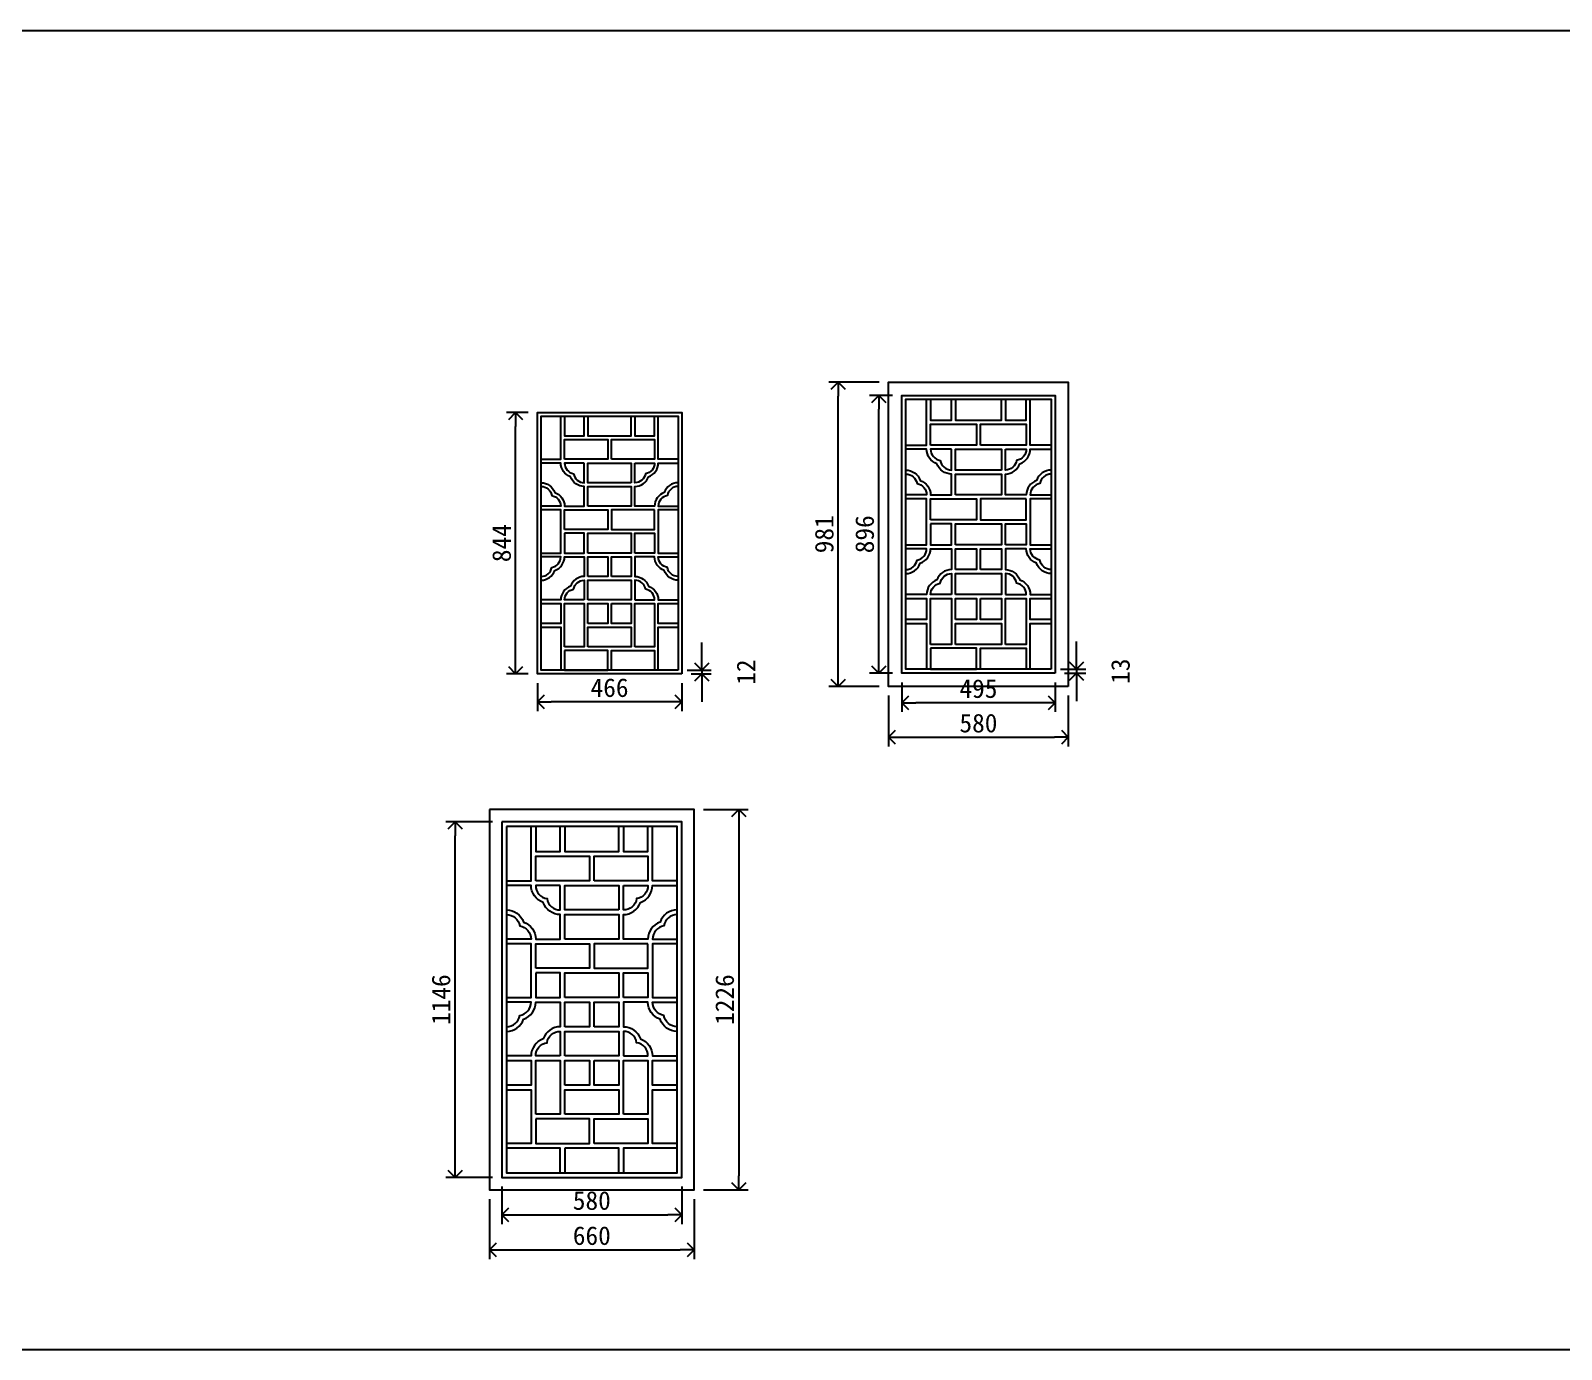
# Model space of a CAD drawing. Extents: x -66030 to 95157, y -13132 to 45879.
# Drawn here: x 58272 to 63208, y 8010 to 12264 of the extents above; entities that cross this region are included whole.
import ezdxf

# ---------------------------------------------------------------- set-up
doc = ezdxf.new("R2010")
doc.units = 0
doc.header["$LTSCALE"] = 100
doc.header["$MEASUREMENT"] = 0
doc.header["$PDMODE"] = 2
doc.header["$PDSIZE"] = -3
doc.layers.get('0').update_dxf_attribs({"linetype": 'CONTINUOUS'})
doc.layers.get('Defpoints').update_dxf_attribs({"linetype": 'CONTINUOUS'})
doc.layers.add('3', color=11, linetype='CONTINUOUS')
doc.layers.add('7', color=105, linetype='CONTINUOUS')
doc.styles.add('HZ', font='simhei.ttf')
doc.dimstyles.new('TEXT', dxfattribs={"dimscale": 8, "dimtxt": 2, "dimasz": 1.5, "dimexe": 1, "dimexo": 1, "dimgap": 0.5, "dimtad": 1, "dimdec": 0, "dimzin": 0, "dimdsep": 46, "dimtxsty": 'HZ', "dimblk": 'DOT', "dimblk1": 'OPEN90', "dimblk2": 'OPEN90', "dimsah": 1, "dimcen": 0, "dimclrd": 256, "dimclre": 256, "dimclrt": 7, "dimadec": 0, "dimazin": 0, "dimtfac": 0.5, "dimtdec": 0, "dimtmove": 2, "dimatfit": 3, "dimldrblk": 'OPEN90', "dimfxl": 1, "dimtolj": 1, "dimtzin": 0, "dimarcsym": 0})

# ---------------------------------------------------------------- blocks, each defined once
blk = doc.blocks.new('_OPEN90')
at = {"color": 0, "linetype": 'ByBlock'}
for p, q in [((0, 0), (-1, 0)), ((-0.5, 0.5), (0, 0)), ((0, 0), (-0.5, -0.5))]:
    blk.add_line(p, q, dxfattribs=at)
blk = doc.blocks.new('*D116')
at = {"layer": '3', "lineweight": -2, "transparency": 16777216}
for p, q in [((59905.8, 10158.6), (59905.8, 10069)), ((60371.4, 10158.6), (60371.4, 10069)), ((60326.4, 10099), (59950.8, 10099))]:
    blk.add_line(p, q, dxfattribs=at)
at = {"layer": 'Defpoints', "color": 0, "transparency": 16777216}
for p in [(59905.8, 10188.6), (60371.4, 10188.6), (59905.8, 10099)]:
    blk.add_point(p, dxfattribs=at)
at = {"layer": '3', "lineweight": -2, "transparency": 16777216, "xscale": 45, "yscale": 45, "zscale": 45, "rotation": 180}
blk.add_blockref('_OPEN90', (59905.8, 10099), dxfattribs=at)
at = {"layer": '3', "lineweight": -2, "transparency": 16777216, "xscale": 45, "yscale": 45, "zscale": 45}
blk.add_blockref('_OPEN90', (60371.4, 10099), dxfattribs=at)
at = {"layer": '3', "color": 7, "transparency": 16777216, "insert": (60138.6, 10144), "char_height": 60, "attachment_point": 5, "style": 'HZ'}
blk.add_mtext('\\A1;466', dxfattribs=at)
blk = doc.blocks.new('*D117')
at = {"layer": '3', "lineweight": -2, "transparency": 16777216}
for p, q in [((59875.8, 11032.2), (59805.8, 11032.2)), ((59835.8, 10233.6), (59835.8, 10987.2)), ((59875.8, 10188.6), (59805.8, 10188.6))]:
    blk.add_line(p, q, dxfattribs=at)
at = {"layer": 'Defpoints', "color": 0, "transparency": 16777216}
for p in [(59835.8, 11032.2), (59905.8, 11032.2), (59905.8, 10188.6)]:
    blk.add_point(p, dxfattribs=at)
at = {"layer": '3', "lineweight": -2, "transparency": 16777216, "xscale": 45, "yscale": 45, "zscale": 45}
for p, rotation in [((59835.8, 11032.2), 90), ((59835.8, 10188.6), 270)]:
    blk.add_blockref('_OPEN90', p, dxfattribs=dict(at, rotation=rotation))
at = {"layer": '3', "color": 7, "transparency": 16777216, "insert": (59790.8, 10610.4), "char_height": 60, "attachment_point": 5, "rotation": 90, "style": 'HZ'}
blk.add_mtext('\\A1;844', dxfattribs=at)
blk = doc.blocks.new('*D118')
at = {"layer": '3', "lineweight": -2, "transparency": 16777216}
for p, q in [((60436, 10245.6), (60436, 10290.6)), ((60389.4, 10200.6), (60466, 10200.6)), ((60401.4, 10188.6), (60466, 10188.6)), ((60436, 10200.6), (60436, 10188.6)), ((60436, 10143.6), (60436, 10098.6))]:
    blk.add_line(p, q, dxfattribs=at)
at = {"layer": 'Defpoints', "color": 0, "transparency": 16777216}
for p in [(60359.4, 10200.6), (60371.4, 10188.6), (60436, 10188.6)]:
    blk.add_point(p, dxfattribs=at)
at = {"layer": '3', "lineweight": -2, "transparency": 16777216, "xscale": 45, "yscale": 45, "zscale": 45}
for p, rotation in [((60436, 10200.6), 270), ((60436, 10188.6), 90)]:
    blk.add_blockref('_OPEN90', p, dxfattribs=dict(at, rotation=rotation))
at = {"layer": '3', "color": 7, "transparency": 16777216, "insert": (60578.5, 10194.6), "char_height": 60, "attachment_point": 5, "rotation": 90, "style": 'HZ'}
blk.add_mtext('\\A1;12', dxfattribs=at)
blk = doc.blocks.new('*D119')
at = {"layer": '3', "lineweight": -2, "transparency": 16777216}
for p, q in [((61080.9, 10161.1), (61080.9, 10065.9)), ((61575.5, 10161.1), (61575.5, 10065.9)), ((61530.5, 10095.9), (61125.9, 10095.9))]:
    blk.add_line(p, q, dxfattribs=at)
at = {"layer": 'Defpoints', "color": 0, "transparency": 16777216}
for p in [(61080.9, 10191.1), (61575.5, 10191.1), (61080.9, 10095.9)]:
    blk.add_point(p, dxfattribs=at)
at = {"layer": '3', "lineweight": -2, "transparency": 16777216, "xscale": 45, "yscale": 45, "zscale": 45, "rotation": 180}
blk.add_blockref('_OPEN90', (61080.9, 10095.9), dxfattribs=at)
at = {"layer": '3', "lineweight": -2, "transparency": 16777216, "xscale": 45, "yscale": 45, "zscale": 45}
blk.add_blockref('_OPEN90', (61575.5, 10095.9), dxfattribs=at)
at = {"layer": '3', "color": 7, "transparency": 16777216, "insert": (61328.2, 10140.9), "char_height": 60, "attachment_point": 5, "style": 'HZ'}
blk.add_mtext('\\A1;495', dxfattribs=at)
blk = doc.blocks.new('*D120')
at = {"layer": '3', "lineweight": -2, "transparency": 16777216}
for p, q in [((61050.9, 11087.2), (60976.5, 11087.2)), ((61006.5, 10236.1), (61006.5, 11042.2)), ((61050.9, 10191.1), (60976.5, 10191.1))]:
    blk.add_line(p, q, dxfattribs=at)
at = {"layer": 'Defpoints', "color": 0, "transparency": 16777216}
for p in [(61006.5, 11087.2), (61080.9, 11087.2), (61080.9, 10191.1)]:
    blk.add_point(p, dxfattribs=at)
at = {"layer": '3', "lineweight": -2, "transparency": 16777216, "xscale": 45, "yscale": 45, "zscale": 45}
for p, rotation in [((61006.5, 11087.2), 90), ((61006.5, 10191.1), 270)]:
    blk.add_blockref('_OPEN90', p, dxfattribs=dict(at, rotation=rotation))
at = {"layer": '3', "color": 7, "transparency": 16777216, "insert": (60961.5, 10639.2), "char_height": 60, "attachment_point": 5, "rotation": 90, "style": 'HZ'}
blk.add_mtext('\\A1;896', dxfattribs=at)
blk = doc.blocks.new('*D121')
at = {"layer": '3', "lineweight": -2, "transparency": 16777216}
for p, q in [((61644, 10248.8), (61644, 10293.8)), ((61592.7, 10203.8), (61674, 10203.8)), ((61605.5, 10191.1), (61674, 10191.1)), ((61644, 10203.8), (61644, 10191.1)), ((61644, 10146.1), (61644, 10101.1))]:
    blk.add_line(p, q, dxfattribs=at)
at = {"layer": 'Defpoints', "color": 0, "transparency": 16777216}
for p in [(61562.7, 10203.8), (61575.5, 10191.1), (61644, 10191.1)]:
    blk.add_point(p, dxfattribs=at)
at = {"layer": '3', "lineweight": -2, "transparency": 16777216, "xscale": 45, "yscale": 45, "zscale": 45}
for p, rotation in [((61644, 10203.8), 270), ((61644, 10191.1), 90)]:
    blk.add_blockref('_OPEN90', p, dxfattribs=dict(at, rotation=rotation))
at = {"layer": '3', "color": 7, "transparency": 16777216, "insert": (61786.5, 10197.5), "char_height": 60, "attachment_point": 5, "rotation": 90, "style": 'HZ'}
blk.add_mtext('\\A1;13', dxfattribs=at)
blk = doc.blocks.new('*D122')
at = {"layer": '3', "lineweight": -2, "transparency": 16777216}
for p, q in [((61038.4, 10118.6), (61038.4, 9954.4)), ((61618, 10118.6), (61618, 9954.4)), ((61083.4, 9984.4), (61573, 9984.4))]:
    blk.add_line(p, q, dxfattribs=at)
at = {"layer": 'Defpoints', "color": 0, "transparency": 16777216}
for p in [(61038.4, 10148.6), (61618, 10148.6), (61618, 9984.4)]:
    blk.add_point(p, dxfattribs=at)
at = {"layer": '3', "lineweight": -2, "transparency": 16777216, "xscale": 45, "yscale": 45, "zscale": 45, "rotation": 180}
blk.add_blockref('_OPEN90', (61038.4, 9984.4), dxfattribs=at)
at = {"layer": '3', "lineweight": -2, "transparency": 16777216, "xscale": 45, "yscale": 45, "zscale": 45}
blk.add_blockref('_OPEN90', (61618, 9984.4), dxfattribs=at)
at = {"layer": '3', "color": 7, "transparency": 16777216, "insert": (61328.2, 10029.7), "char_height": 60, "attachment_point": 5, "style": 'HZ'}
blk.add_mtext('\\A1;580', dxfattribs=at)
blk = doc.blocks.new('*D123')
at = {"layer": '3', "lineweight": -2, "transparency": 16777216}
for p, q in [((61008.4, 11129.7), (60846.1, 11129.7)), ((60876.1, 10193.6), (60876.1, 11084.7)), ((61008.4, 10148.6), (60846.1, 10148.6))]:
    blk.add_line(p, q, dxfattribs=at)
at = {"layer": 'Defpoints', "color": 0, "transparency": 16777216}
for p in [(60876.1, 11129.7), (61038.4, 11129.7), (61038.4, 10148.6)]:
    blk.add_point(p, dxfattribs=at)
at = {"layer": '3', "lineweight": -2, "transparency": 16777216, "xscale": 45, "yscale": 45, "zscale": 45}
for p, rotation in [((60876.1, 11129.7), 90), ((60876.1, 10148.6), 270)]:
    blk.add_blockref('_OPEN90', p, dxfattribs=dict(at, rotation=rotation))
at = {"layer": '3', "color": 7, "transparency": 16777216, "insert": (60831.1, 10639.2), "char_height": 60, "attachment_point": 5, "rotation": 90, "style": 'HZ'}
blk.add_mtext('\\A1;981', dxfattribs=at)
blk = doc.blocks.new('*D124')
at = {"layer": '3', "lineweight": -2, "transparency": 16777216}
for p, q in [((59791.4, 8534.9), (59791.4, 8414.3)), ((60371.4, 8534.9), (60371.4, 8414.3)), ((59836.4, 8444.3), (60326.4, 8444.3))]:
    blk.add_line(p, q, dxfattribs=at)
at = {"layer": 'Defpoints', "color": 0, "transparency": 16777216}
for p in [(59791.4, 8564.9), (60371.4, 8564.9), (60371.4, 8444.3)]:
    blk.add_point(p, dxfattribs=at)
at = {"layer": '3', "lineweight": -2, "transparency": 16777216, "xscale": 45, "yscale": 45, "zscale": 45, "rotation": 180}
blk.add_blockref('_OPEN90', (59791.4, 8444.3), dxfattribs=at)
at = {"layer": '3', "lineweight": -2, "transparency": 16777216, "xscale": 45, "yscale": 45, "zscale": 45}
blk.add_blockref('_OPEN90', (60371.4, 8444.3), dxfattribs=at)
at = {"layer": '3', "color": 7, "transparency": 16777216, "insert": (60081.4, 8489.7), "char_height": 60, "attachment_point": 5, "style": 'HZ'}
blk.add_mtext('\\A1;580', dxfattribs=at)
blk = doc.blocks.new('*D125')
at = {"layer": '3', "lineweight": -2, "transparency": 16777216}
for p, q in [((59761.4, 9711.4), (59610.4, 9711.4)), ((59640.4, 8609.9), (59640.4, 9666.4)), ((59761.4, 8564.9), (59610.4, 8564.9))]:
    blk.add_line(p, q, dxfattribs=at)
at = {"layer": 'Defpoints', "color": 0, "transparency": 16777216}
for p in [(59640.4, 9711.4), (59791.4, 9711.4), (59791.4, 8564.9)]:
    blk.add_point(p, dxfattribs=at)
at = {"layer": '3', "lineweight": -2, "transparency": 16777216, "xscale": 45, "yscale": 45, "zscale": 45}
for p, rotation in [((59640.4, 9711.4), 90), ((59640.4, 8564.9), 270)]:
    blk.add_blockref('_OPEN90', p, dxfattribs=dict(at, rotation=rotation))
at = {"layer": '3', "color": 7, "transparency": 16777216, "insert": (59595.4, 9138.2), "char_height": 60, "attachment_point": 5, "rotation": 90, "style": 'HZ'}
blk.add_mtext('\\A1;1146', dxfattribs=at)
blk = doc.blocks.new('*D126')
at = {"layer": '3', "lineweight": -2, "transparency": 16777216}
for p, q in [((60441.4, 9751.4), (60585.1, 9751.4)), ((60555.1, 9706.4), (60555.1, 8569.9)), ((60441.4, 8524.9), (60585.1, 8524.9))]:
    blk.add_line(p, q, dxfattribs=at)
at = {"layer": 'Defpoints', "color": 0, "transparency": 16777216}
for p in [(60411.4, 9751.4), (60411.4, 8524.9), (60555.1, 8524.9)]:
    blk.add_point(p, dxfattribs=at)
at = {"layer": '3', "lineweight": -2, "transparency": 16777216, "xscale": 45, "yscale": 45, "zscale": 45}
for p, rotation in [((60555.1, 9751.4), 90), ((60555.1, 8524.9), 270)]:
    blk.add_blockref('_OPEN90', p, dxfattribs=dict(at, rotation=rotation))
at = {"layer": '3', "color": 7, "transparency": 16777216, "insert": (60510.1, 9138.2), "char_height": 60, "attachment_point": 5, "rotation": 90, "style": 'HZ'}
blk.add_mtext('\\A1;1226', dxfattribs=at)
blk = doc.blocks.new('*D127')
at = {"layer": '3', "lineweight": -2, "transparency": 16777216}
for p, q in [((59751.4, 8494.9), (59751.4, 8301.2)), ((60411.4, 8494.9), (60411.4, 8301.2)), ((59796.4, 8331.2), (60366.4, 8331.2))]:
    blk.add_line(p, q, dxfattribs=at)
at = {"layer": 'Defpoints', "color": 0, "transparency": 16777216}
for p in [(59751.4, 8524.9), (60411.4, 8524.9), (60411.4, 8331.2)]:
    blk.add_point(p, dxfattribs=at)
at = {"layer": '3', "lineweight": -2, "transparency": 16777216, "xscale": 45, "yscale": 45, "zscale": 45, "rotation": 180}
blk.add_blockref('_OPEN90', (59751.4, 8331.2), dxfattribs=at)
at = {"layer": '3', "lineweight": -2, "transparency": 16777216, "xscale": 45, "yscale": 45, "zscale": 45}
blk.add_blockref('_OPEN90', (60411.4, 8331.2), dxfattribs=at)
at = {"layer": '3', "color": 7, "transparency": 16777216, "insert": (60081.4, 8376.5), "char_height": 60, "attachment_point": 5, "style": 'HZ'}
blk.add_mtext('\\A1;660', dxfattribs=at)

msp = doc.modelspace()

# ---------------------------------------------------------------- linework, layer by layer
at = {"layer": '3', "color": 2}
for p, q in [((-66030.3, 12263.7), (95136.1, 12263.7)), ((-66009.4, 8010), (95156.9, 8010))]:
    msp.add_line(p, q, dxfattribs=at)
at = {"layer": '3'}
msp.add_line((60356.5, 9129.9), (60356.5, 9144.9), dxfattribs=at)
for points in [[(61618, 10148.6), (61038.4, 10148.6), (61038.4, 11129.7), (61618, 11129.7)], [(61575.5, 10191.1), (61080.9, 10191.1), (61080.9, 11087.2), (61575.5, 11087.2)], [(61562.7, 10203.8), (61093.6, 10203.8), (61093.6, 11074.5), (61562.7, 11074.5)], [(60371.4, 10188.6), (59905.8, 10188.6), (59905.8, 11032.2), (60371.4, 11032.2)], [(60359.4, 10200.6), (59917.8, 10200.6), (59917.8, 11020.2), (60359.4, 11020.2)], [(61173.9, 10926.6), (61173.9, 10994.2), (61321.8, 10994.2), (61321.8, 10926.6)], [(61334.5, 10926.6), (61334.5, 10994.2), (61482.4, 10994.2), (61482.4, 10926.6)], [(59993.4, 10881), (59993.4, 10944.6), (60132.6, 10944.6), (60132.6, 10881)], [(60144.6, 10881), (60144.6, 10944.6), (60283.8, 10944.6), (60283.8, 10881)], [(61402.1, 10846.3), (61254.2, 10846.3), (61254.2, 10913.9), (61402.1, 10913.9)], [(60208.2, 10805.4), (60069, 10805.4), (60069, 10869), (60208.2, 10869)], [(61254.2, 10766), (61254.2, 10833.5), (61402.1, 10833.5), (61402.1, 10766)], [(60069, 10729.8), (60069, 10793.4), (60208.2, 10793.4), (60208.2, 10729.8)], [(59993.4, 10654.2), (59993.4, 10717.8), (60132.6, 10717.8), (60132.6, 10654.2)], [(60283.8, 10717.8), (60144.6, 10717.8), (60144.6, 10654.2), (60283.8, 10654.2)], [(61173.9, 10685.7), (61173.9, 10753.2), (61321.8, 10753.2), (61321.8, 10685.7)], [(61482.4, 10753.2), (61334.5, 10753.2), (61334.5, 10685.7), (61482.4, 10685.7)], [(61173.9, 10672.9), (61173.9, 10605.4), (61241.5, 10605.4), (61241.5, 10672.9)], [(61254.2, 10605.4), (61254.2, 10672.9), (61402.1, 10672.9), (61402.1, 10605.4)], [(61414.9, 10605.4), (61414.9, 10672.9), (61482.4, 10672.9), (61482.4, 10605.4)], [(59993.4, 10642.2), (59993.4, 10578.6), (60057, 10578.6), (60057, 10642.2)], [(60069, 10578.6), (60069, 10642.2), (60208.2, 10642.2), (60208.2, 10578.6)], [(60220.2, 10578.6), (60220.2, 10642.2), (60283.8, 10642.2), (60283.8, 10578.6)], [(60069, 10503), (60069, 10566.6), (60132.6, 10566.6), (60132.6, 10503)], [(60144.6, 10503), (60144.6, 10566.6), (60208.2, 10566.6), (60208.2, 10503)], [(61254.2, 10525.1), (61254.2, 10592.6), (61321.8, 10592.6), (61321.8, 10525.1)], [(61334.5, 10525.1), (61334.5, 10592.6), (61402.1, 10592.6), (61402.1, 10525.1)], [(60069, 10427.4), (60069, 10491), (60208.2, 10491), (60208.2, 10427.4)], [(61254.2, 10444.8), (61254.2, 10512.3), (61402.1, 10512.3), (61402.1, 10444.8)], [(61173.9, 10284.1), (61173.9, 10432), (61241.5, 10432), (61241.5, 10284.1)], [(61254.2, 10364.4), (61254.2, 10432), (61321.8, 10432), (61321.8, 10364.4)], [(61334.5, 10432), (61402.1, 10432), (61402.1, 10364.4), (61334.5, 10364.4)], [(61414.9, 10284.1), (61414.9, 10432), (61482.4, 10432), (61482.4, 10284.1)], [(59993.4, 10276.2), (59993.4, 10415.4), (60057, 10415.4), (60057, 10276.2)], [(60069, 10351.8), (60069, 10415.4), (60132.6, 10415.4), (60132.6, 10351.8)], [(60144.6, 10415.4), (60208.2, 10415.4), (60208.2, 10351.8), (60144.6, 10351.8)], [(60220.2, 10276.2), (60220.2, 10415.4), (60283.8, 10415.4), (60283.8, 10276.2)], [(60069, 10276.2), (60069, 10339.8), (60208.2, 10339.8), (60208.2, 10276.2)], [(61254.2, 10284.1), (61254.2, 10351.7), (61402.1, 10351.7), (61402.1, 10284.1)], [(61173.9, 10271.4), (61173.9, 10203.8), (61321.8, 10203.8), (61321.8, 10271.4)], [(61334.5, 10203.8), (61334.5, 10271.4), (61482.4, 10271.4), (61482.4, 10203.8)], [(59993.4, 10264.2), (59993.4, 10200.6), (60132.6, 10200.6), (60132.6, 10264.2)], [(60144.6, 10200.6), (60144.6, 10264.2), (60283.8, 10264.2), (60283.8, 10200.6)], [(59791.4, 9711.4), (59791.4, 8564.9), (60371.4, 8564.9), (60371.4, 9711.4)], [(59806.4, 9696.5), (59806.4, 8579.9), (60356.5, 8579.9), (60356.5, 9696.5)], [(59900.5, 9521.6), (59900.5, 9600.8), (60073.9, 9600.8), (60073.9, 9521.6)], [(60088.9, 9521.6), (60088.9, 9600.8), (60262.3, 9600.8), (60262.3, 9521.6)], [(60168.1, 9427.4), (59994.7, 9427.4), (59994.7, 9506.6), (60168.1, 9506.6)], [(59994.7, 9333.2), (59994.7, 9412.5), (60168.1, 9412.5), (60168.1, 9333.2)], [(59900.5, 9239.1), (59900.5, 9318.3), (60073.9, 9318.3), (60073.9, 9239.1)], [(60262.3, 9318.3), (60088.9, 9318.3), (60088.9, 9239.1), (60262.3, 9239.1)], [(59900.5, 9224.1), (59900.5, 9144.9), (59979.8, 9144.9), (59979.8, 9224.1)], [(59994.7, 9144.9), (59994.7, 9224.1), (60168.1, 9224.1), (60168.1, 9144.9)], [(60183.1, 9144.9), (60183.1, 9224.1), (60262.3, 9224.1), (60262.3, 9144.9)], [(59994.7, 9050.7), (59994.7, 9129.9), (60073.9, 9129.9), (60073.9, 9050.7)], [(60088.9, 9050.7), (60088.9, 9129.9), (60168.1, 9129.9), (60168.1, 9050.7)], [(59994.7, 8956.5), (59994.7, 9035.8), (60168.1, 9035.8), (60168.1, 8956.5)], [(59900.5, 8768.2), (59900.5, 8941.6), (59979.8, 8941.6), (59979.8, 8768.2)], [(59994.7, 8862.4), (59994.7, 8941.6), (60073.9, 8941.6), (60073.9, 8862.4)], [(60088.9, 8941.6), (60168.1, 8941.6), (60168.1, 8862.4), (60088.9, 8862.4)], [(60183.1, 8768.2), (60183.1, 8941.6), (60262.3, 8941.6), (60262.3, 8768.2)], [(59994.7, 8768.2), (59994.7, 8847.4), (60168.1, 8847.4), (60168.1, 8768.2)], [(59900.5, 8753.3), (59900.5, 8674), (60073.9, 8674), (60073.9, 8753.3)], [(60088.9, 8674), (60088.9, 8753.3), (60262.3, 8753.3), (60262.3, 8674)], [(59994.7, 8659.1), (59994.7, 8579.9), (60168.1, 8579.9), (60168.1, 8659.1)]]:
    msp.add_lwpolyline(points, close=True, dxfattribs=at)
for points in [[(61093.6, 10926.6), (61161.2, 10926.6), (61161.2, 11074.5)], [(61173.9, 11074.5), (61173.9, 11006.9), (61241.5, 11006.9), (61241.5, 11074.5)], [(61254.2, 11074.5), (61254.2, 11006.9), (61402.1, 11006.9), (61402.1, 11074.5)], [(61414.9, 11074.5), (61414.9, 11006.9), (61482.4, 11006.9), (61482.4, 11074.5)], [(61562.7, 10926.6), (61495.2, 10926.6), (61495.2, 11074.5)], [(59917.8, 10881), (59981.4, 10881), (59981.4, 11020.2)], [(59993.4, 11020.2), (59993.4, 10956.6), (60057, 10956.6), (60057, 11020.2)], [(60069, 11020.2), (60069, 10956.6), (60208.2, 10956.6), (60208.2, 11020.2)], [(60220.2, 11020.2), (60220.2, 10956.6), (60283.8, 10956.6), (60283.8, 11020.2)], [(60359.4, 10881), (60295.8, 10881), (60295.8, 11020.2)], [(59917.8, 10578.6), (59981.4, 10578.6), (59981.4, 10717.8), (59917.8, 10717.8)], [(60359.4, 10717.8), (60295.8, 10717.8), (60295.8, 10578.6), (60359.4, 10578.6)], [(61093.6, 10605.4), (61161.2, 10605.4), (61161.2, 10753.2), (61093.6, 10753.2)], [(61562.7, 10753.2), (61495.2, 10753.2), (61495.2, 10605.4), (61562.7, 10605.4)], [(61093.6, 10432), (61161.2, 10432), (61161.2, 10364.4), (61093.6, 10364.4)], [(61562.7, 10364.4), (61495.2, 10364.4), (61495.2, 10432), (61562.7, 10432)], [(59917.8, 10415.4), (59981.4, 10415.4), (59981.4, 10351.8), (59917.8, 10351.8)], [(60359.4, 10351.8), (60295.8, 10351.8), (60295.8, 10415.4), (60359.4, 10415.4)], [(59917.8, 10339.8), (59981.4, 10339.8), (59981.4, 10200.6), (59917.8, 10200.6)], [(60359.4, 10200.6), (60295.8, 10200.6), (60295.8, 10339.8), (60359.4, 10339.8)], [(61093.6, 10351.7), (61161.2, 10351.7), (61161.2, 10203.8), (61093.6, 10203.8)], [(61562.7, 10203.8), (61495.2, 10203.8), (61495.2, 10351.7), (61562.7, 10351.7)], [(59806.4, 9521.6), (59885.6, 9521.6), (59885.6, 9695)], [(59900.5, 9695), (59900.5, 9615.7), (59979.8, 9615.7), (59979.8, 9695)], [(59994.7, 9695), (59994.7, 9615.7), (60168.1, 9615.7), (60168.1, 9695)], [(60183.1, 9695), (60183.1, 9615.7), (60262.3, 9615.7), (60262.3, 9695)], [(60356.5, 9521.6), (60277.2, 9521.6), (60277.2, 9695)], [(59806.4, 9144.9), (59885.6, 9144.9), (59885.6, 9318.3), (59806.4, 9318.3)], [(60356.5, 9318.3), (60277.2, 9318.3), (60277.2, 9144.9), (60356.5, 9144.9)], [(59806.4, 8941.6), (59885.6, 8941.6), (59885.6, 8862.4), (59806.4, 8862.4)], [(60356.5, 8862.4), (60277.2, 8862.4), (60277.2, 8941.6), (60356.5, 8941.6)], [(59806.4, 8847.4), (59885.6, 8847.4), (59885.6, 8674), (59806.4, 8674)], [(60356.5, 8674), (60277.2, 8674), (60277.2, 8847.4), (60356.5, 8847.4)], [(59806.4, 8579.9), (59979.8, 8579.9), (59979.8, 8659.1), (59806.4, 8659.1)], [(60356.5, 8659.1), (60183.1, 8659.1), (60183.1, 8579.9), (60356.5, 8579.9)]]:
    msp.add_lwpolyline(points, dxfattribs=at)
for points in [[(61093.6, 10846.3, -0.318891), (61140.6, 10812.9, -0.318891), (61173.9, 10766), (61241.5, 10766), (61241.5, 10833.5, -0.318891), (61194.5, 10866.9, -0.318891), (61161.2, 10913.9), (61093.6, 10913.9)], [(61562.7, 10846.3, 0.318891), (61515.8, 10812.9, 0.318891), (61482.4, 10766), (61414.9, 10766), (61414.9, 10833.5, 0.318891), (61461.8, 10866.9, 0.318891), (61495.2, 10913.9), (61562.7, 10913.9)], [(59917.8, 10805.4, -0.318891), (59962, 10774, -0.318891), (59993.4, 10729.8), (60057, 10729.8), (60057, 10793.4, -0.318891), (60012.8, 10824.8, -0.318891), (59981.4, 10869), (59917.8, 10869)], [(60359.4, 10805.4, 0.318891), (60315.2, 10774, 0.318891), (60283.8, 10729.8), (60220.2, 10729.8), (60220.2, 10793.4, 0.318891), (60264.4, 10824.8, 0.318891), (60295.8, 10869), (60359.4, 10869)], [(61093.6, 10833.5, -0.367646), (61130.1, 10802.5, -0.367646), (61161.2, 10766), (61093.6, 10766)], [(61562.7, 10833.5, 0.367646), (61526.2, 10802.5, 0.367646), (61495.2, 10766), (61562.7, 10766)], [(59917.8, 10793.4, -0.367646), (59952.2, 10764.1, -0.367646), (59981.4, 10729.8), (59917.8, 10729.8)], [(60359.4, 10793.4, 0.367646), (60325, 10764.1, 0.367646), (60295.8, 10729.8), (60359.4, 10729.8)], [(59917.8, 10491, 0.318891), (59962, 10522.4, 0.318891), (59993.4, 10566.6), (60057, 10566.6), (60057, 10503, 0.318891), (60012.8, 10471.6, 0.318891), (59981.4, 10427.4), (59917.8, 10427.4)], [(59917.8, 10503, 0.367646), (59952.2, 10532.2, 0.367646), (59981.4, 10566.6), (59917.8, 10566.6)], [(60359.4, 10491, -0.318891), (60315.2, 10522.4, -0.318891), (60283.8, 10566.6), (60220.2, 10566.6), (60220.2, 10503, -0.318891), (60264.4, 10471.6, -0.318891), (60295.8, 10427.4), (60359.4, 10427.4)], [(60359.4, 10503, -0.367646), (60325, 10532.2, -0.367646), (60295.8, 10566.6), (60359.4, 10566.6)], [(61093.6, 10512.3, 0.318891), (61140.6, 10545.7, 0.318891), (61173.9, 10592.6), (61241.5, 10592.6), (61241.5, 10525.1, 0.318891), (61194.5, 10491.7, 0.318891), (61161.2, 10444.8), (61093.6, 10444.8)], [(61093.6, 10525.1, 0.367646), (61130.1, 10556.1, 0.367646), (61161.2, 10592.6), (61093.6, 10592.6)], [(61562.7, 10512.3, -0.318891), (61515.8, 10545.7, -0.318891), (61482.4, 10592.6), (61414.9, 10592.6), (61414.9, 10525.1, -0.318891), (61461.8, 10491.7, -0.318891), (61495.2, 10444.8), (61562.7, 10444.8)], [(61562.7, 10525.1, -0.367646), (61526.2, 10556.1, -0.367646), (61495.2, 10592.6), (61562.7, 10592.6)], [(59806.4, 9427.4, -0.318891), (59861.4, 9388.3, -0.318891), (59900.5, 9333.2), (59979.8, 9333.2), (59979.8, 9412.5, -0.318891), (59924.7, 9451.6, -0.318891), (59885.6, 9506.6), (59806.4, 9506.6)], [(60356.5, 9427.4, 0.318891), (60301.4, 9388.3, 0.318891), (60262.3, 9333.2), (60183.1, 9333.2), (60183.1, 9412.5, 0.318891), (60238.1, 9451.6, 0.318891), (60277.2, 9506.6), (60356.5, 9506.6)], [(59806.4, 9412.5, -0.367646), (59849.2, 9376, -0.367646), (59885.6, 9333.2), (59806.4, 9333.2)], [(60356.5, 9412.5, 0.367646), (60313.7, 9376, 0.367646), (60277.2, 9333.2), (60356.5, 9333.2)], [(59806.4, 9035.8, 0.318891), (59861.4, 9074.9, 0.318891), (59900.5, 9129.9), (59979.8, 9129.9), (59979.8, 9050.7, 0.318891), (59924.7, 9011.6, 0.318891), (59885.6, 8956.5), (59806.4, 8956.5)], [(59806.4, 9050.7, 0.367646), (59849.2, 9087.1, 0.367646), (59885.6, 9129.9), (59806.4, 9129.9)], [(60356.5, 9035.8, -0.318891), (60301.4, 9074.9, -0.318891), (60262.3, 9129.9), (60183.1, 9129.9), (60183.1, 9050.7, -0.318891), (60238.1, 9011.6, -0.318891), (60277.2, 8956.5), (60356.5, 8956.5)], [(60356.5, 9050.7, -0.367646), (60313.7, 9087.1, -0.367646), (60277.2, 9129.9), (60356.5, 9129.9)]]:
    msp.add_lwpolyline(points, format="xyb", dxfattribs=at)
for points in [[(61241.5, 10913.9), (61173.9, 10913.9, 0.367646), (61205, 10877.4, 0.367646), (61241.5, 10846.3)], [(61414.9, 10913.9), (61482.4, 10913.9, -0.367646), (61451.4, 10877.4, -0.367646), (61414.9, 10846.3)], [(60057, 10869), (59993.4, 10869, 0.367646), (60022.6, 10834.6, 0.367646), (60057, 10805.4)], [(60220.2, 10869), (60283.8, 10869, -0.367646), (60254.6, 10834.6, -0.367646), (60220.2, 10805.4)], [(60057, 10427.4), (59993.4, 10427.4, -0.367646), (60022.6, 10461.7, -0.367646), (60057, 10491)], [(60220.2, 10427.4), (60283.8, 10427.4, 0.367646), (60254.6, 10461.7, 0.367646), (60220.2, 10491)], [(61241.5, 10444.8), (61173.9, 10444.8, -0.367646), (61205, 10481.3, -0.367646), (61241.5, 10512.3)], [(61414.9, 10444.8), (61482.4, 10444.8, 0.367646), (61451.4, 10481.3, 0.367646), (61414.9, 10512.3)], [(59979.8, 9506.6), (59900.5, 9506.6, 0.367646), (59937, 9463.8, 0.367646), (59979.8, 9427.4)], [(60183.1, 9506.6), (60262.3, 9506.6, -0.367646), (60225.9, 9463.8, -0.367646), (60183.1, 9427.4)], [(59979.8, 8956.5), (59900.5, 8956.5, -0.367646), (59937, 8999.3, -0.367646), (59979.8, 9035.8)], [(60183.1, 8956.5), (60262.3, 8956.5, 0.367646), (60225.9, 8999.3, 0.367646), (60183.1, 9035.8)]]:
    msp.add_lwpolyline(points, format="xyb", close=True, dxfattribs=at)
at = {"layer": '7'}
msp.add_lwpolyline([(59751.4, 9751.4), (59751.4, 8524.9), (60411.4, 8524.9), (60411.4, 9751.4)], close=True, dxfattribs=at)

# ---------------------------------------------------------------- dimensions: what is measured, and where the dimension line sits
at = {"layer": '3'}
for base, p1, p2, picture, middle in [((60876.1, 11129.7), (61038.4, 10148.6), (61038.4, 11129.7), '*D123', (60831.1, 10639.2)), ((61006.5, 11087.2), (61080.9, 10191.1), (61080.9, 11087.2), '*D120', (60961.5, 10639.2)), ((59835.8, 11032.2), (59905.8, 10188.6), (59905.8, 11032.2), '*D117', (59790.8, 10610.4)), ((60436, 10188.6), (60359.4, 10200.6), (60371.4, 10188.6), '*D118', (60578.5, 10194.6)), ((61644, 10191.1), (61562.7, 10203.8), (61575.5, 10191.1), '*D121', (61786.5, 10197.5)), ((60555.0902, 8524.9108), (60411.4049, 9751.4091), (60411.4049, 8524.9108), '*D126', (60510.0902, 9138.16)), ((59640.447, 9711.4091), (59791.4292, 8564.9108), (59791.4292, 9711.4091), '*D125', (59595.447, 9138.16))]:
    dim = msp.add_linear_dim(base=base, p1=p1, p2=p2, angle=90, dimstyle='TEXT', override={"dimscale": 30}, dxfattribs=at)
    dim.commit()
    dim.dimension.update_dxf_attribs({"geometry": picture, "text_midpoint": middle})
for base, p1, p2, picture, middle in [((59905.8, 10099), (60371.4, 10188.6), (59905.8, 10188.6), '*D116', (60138.6, 10144)), ((61080.9, 10095.9), (61575.5, 10191.1), (61080.9, 10191.1), '*D119', (61328.2, 10140.9)), ((61618, 9984.4), (61038.4, 10148.6), (61618, 10148.6), '*D122', (61328.2, 10029.7)), ((60371.4, 8444.3), (59791.4, 8564.9), (60371.4, 8564.9), '*D124', (60081.4, 8489.7)), ((60411.4, 8331.2), (59751.4, 8524.9), (60411.4, 8524.9), '*D127', (60081.4, 8376.5))]:
    dim = msp.add_linear_dim(base=base, p1=p1, p2=p2, dimstyle='TEXT', override={"dimscale": 30}, dxfattribs=at)
    dim.commit()
    dim.dimension.update_dxf_attribs({"geometry": picture, "text_midpoint": middle})

doc.saveas('drawing.dxf')
